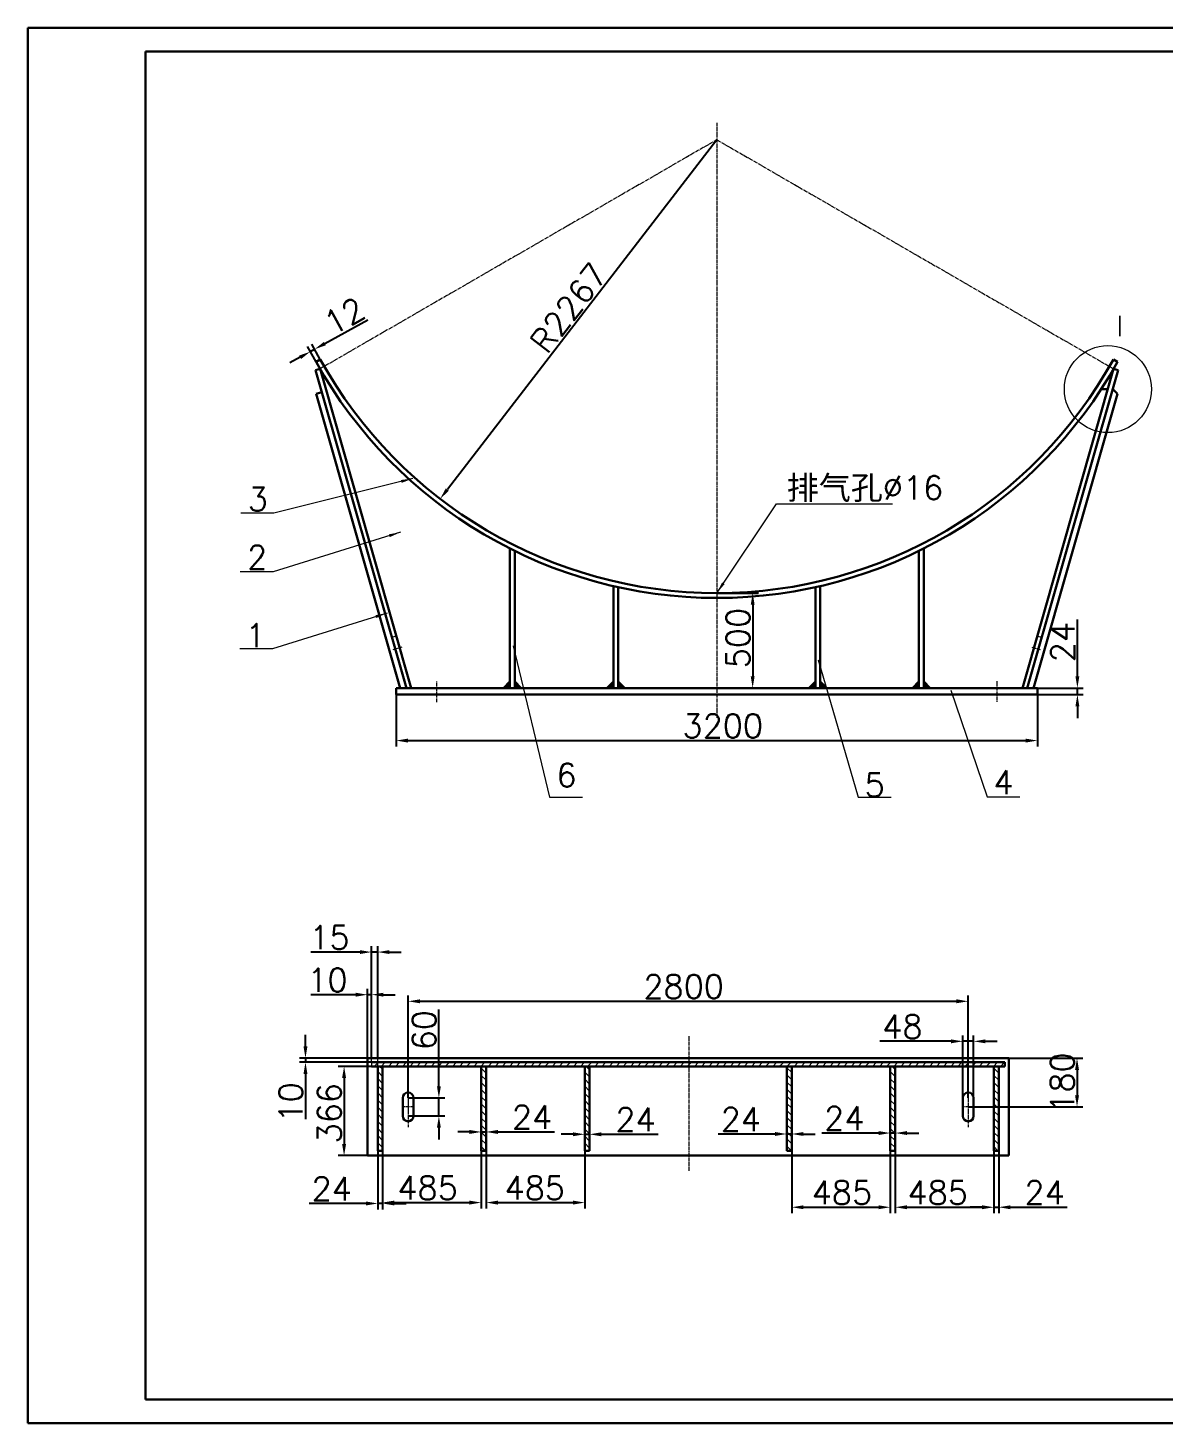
# Model space of a CAD drawing. Header units: millimetres. Extents: x 0 to 6120, y 0 to 841.
# Drawn here: x 4500 to 4741.7, y 0 to 297 of the extents above; entities that cross this region are included whole.
import ezdxf

# ---------------------------------------------------------------- set-up
doc = ezdxf.new("R2010")
doc.units = ezdxf.units.MM
doc.header["$PDSIZE"] = -5
doc.linetypes.add('CENTER2', pattern=[1.125, 0.75, -0.125, 0.125, -0.125])
for name, color, linetype, lineweight in [('尺寸线', 3, 'Continuous', 15), ('文字层', 7, 'Continuous', 15), ('粗实线', 7, 'Continuous', 30), ('细实线', 7, 'Continuous', 15), ('细点划线', 1, 'CENTER2', 18)]:
    doc.layers.add(name, color=color, linetype=linetype, lineweight=lineweight)
doc.styles.get("Standard").update_dxf_attribs({"font": 'txt.shx', "bigfont": 'gbcbig.shx'})
doc.dimstyles.new('ISO-25$0', dxfattribs={"dimtxt": 5, "dimasz": 2.5, "dimexe": 1.25, "dimexo": 0, "dimtad": 1, "dimdec": 0, "dimdsep": 46, "dimtxsty": 'Standard', "dimcen": 2.5, "dimdle": 5, "dimadec": 0, "dimazin": 0, "dimtfac": 1, "dimtdec": 0, "dimtmove": 0, "dimatfit": 2, "dimfxl": 0, "dimtolj": 1, "dimarcsym": 0})
doc.dimstyles.new('ISO-25$4', dxfattribs={"dimtxt": 5, "dimasz": 2.5, "dimexe": 0.5, "dimexo": 0, "dimtad": 1, "dimdec": 0, "dimdsep": 46, "dimtxsty": 'Standard', "dimcen": 2.5, "dimdle": 5, "dimadec": 0, "dimazin": 0, "dimtfac": 1, "dimtdec": 0, "dimtmove": 0, "dimatfit": 2, "dimfxl": 0, "dimtolj": 1, "dimarcsym": 0})

# ---------------------------------------------------------------- blocks, each defined once
blk = doc.blocks.new('*X220')
at = {"layer": '尺寸线'}
for points in [[(4723, 158.97), (4723.83, 158.97), (4723.42, 156.47)], [(4723, 152.59), (4723.83, 152.59), (4723.42, 155.09)]]:
    blk.add_hatch(color=0, dxfattribs=at).paths.add_polyline_path(points, flags=0)
at = {"layer": '尺寸线', "color": 0, "lineweight": -2}
for p, q in [((4723.42, 158.97), (4723.42, 171.05)), ((4714.92, 156.47), (4724.67, 156.47)), ((4714.92, 155.09), (4724.67, 155.09)), ((4723.42, 155.09), (4723.42, 156.47)), ((4723.42, 152.59), (4723.42, 150.09))]:
    blk.add_line(p, q, dxfattribs=at)
at = {"layer": '尺寸线', "color": 0, "insert": (4720.29, 166.26), "char_height": 5, "width": 25, "attachment_point": 5, "rotation": 90}
blk.add_mtext('24', dxfattribs=at)
blk = doc.blocks.new('*X221')
at = {"layer": '尺寸线'}
blk.add_hatch(color=0, dxfattribs=at).paths.add_polyline_path([(4588.96, 198.98), (4589.62, 198.47), (4587.76, 196.74)], flags=0)
at = {"layer": '尺寸线', "color": 0, "lineweight": -2}
blk.add_line((4646.66, 273.2), (4589.29, 198.72), dxfattribs=at)
at = {"layer": '尺寸线', "color": 0, "insert": (4615.15, 237.41), "char_height": 5, "width": 67.1429, "attachment_point": 5, "rotation": 52.3909}
blk.add_mtext('R2267', dxfattribs=at)
blk = doc.blocks.new('*X222')
at = {"layer": '细实线', "linetype": 'Continuous'}
blk.add_hatch(color=0, dxfattribs=at).paths.add_polyline_path([(4646.66, 176.69), (4647.79, 178.94), (4648.31, 178.59)], flags=0)
at = {"layer": '细实线', "color": 0, "linetype": 'Continuous'}
for p, q in [((4646.66, 176.69), (4659.37, 195.66)), ((4659.37, 195.66), (4684.05, 195.66))]:
    blk.add_line(p, q, dxfattribs=at)
at = {"layer": '细实线', "color": 0}
blk.add_line((4684.05, 195.66), (4684.05, 195.66), dxfattribs=at)
blk = doc.blocks.new('*X223')
at = {"layer": '尺寸线'}
for points in [[(4580.9, 145.7), (4580.9, 144.87), (4578.4, 145.29)], [(4712.42, 145.7), (4712.42, 144.87), (4714.92, 145.29)]]:
    blk.add_hatch(color=0, dxfattribs=at).paths.add_polyline_path(points, flags=0)
at = {"layer": '尺寸线', "color": 0, "lineweight": -2}
for p, q in [((4578.4, 155.09), (4578.4, 144.04)), ((4714.92, 155.09), (4714.92, 144.04)), ((4580.9, 145.29), (4712.42, 145.29))]:
    blk.add_line(p, q, dxfattribs=at)
at = {"layer": '尺寸线', "color": 0, "insert": (4647.93, 148.41), "char_height": 5, "width": 52.8571, "attachment_point": 5}
blk.add_mtext('3200', dxfattribs=at)
blk = doc.blocks.new('*X224')
at = {"layer": '尺寸线'}
for points in [[(4563.02, 230.17), (4563.43, 229.44), (4561.04, 228.6)], [(4557.74, 227.25), (4558.15, 226.52), (4560.13, 228.09)]]:
    blk.add_hatch(color=0, dxfattribs=at).paths.add_polyline_path(points, flags=0)
at = {"layer": '尺寸线', "color": 0, "lineweight": -2}
for p, q in [((4563.23, 229.81), (4572.34, 234.86)), ((4561.35, 225.9), (4559.53, 229.19)), ((4562.25, 226.41), (4560.43, 229.69)), ((4557.95, 226.88), (4555.76, 225.67)), ((4560.13, 228.09), (4561.04, 228.6))]:
    blk.add_line(p, q, dxfattribs=at)
at = {"layer": '尺寸线', "color": 0, "insert": (4567.36, 235.67), "char_height": 5, "width": 22.1429, "attachment_point": 5, "rotation": 29}
blk.add_mtext('12', dxfattribs=at)
blk = doc.blocks.new('*X225')
at = {"layer": '细实线', "linetype": 'Continuous'}
blk.add_hatch(color=0, dxfattribs=at).paths.add_polyline_path([(4579.33, 189.65), (4577.04, 188.6), (4576.85, 189.2)], flags=0)
at = {"layer": '细实线', "color": 0, "linetype": 'Continuous'}
for p, q in [((4579.33, 189.65), (4552.21, 181.18)), ((4552.21, 181.18), (4545.21, 181.18))]:
    blk.add_line(p, q, dxfattribs=at)
at = {"layer": '细实线', "color": 0}
blk.add_line((4545.21, 181.18), (4545.21, 181.18), dxfattribs=at)
blk = doc.blocks.new('*X226')
at = {"layer": '细实线', "linetype": 'Continuous'}
blk.add_hatch(color=0, dxfattribs=at).paths.add_polyline_path([(4581.92, 201.06), (4579.56, 200.15), (4579.41, 200.76)], flags=0)
at = {"layer": '细实线', "color": 0, "linetype": 'Continuous'}
for p, q in [((4581.92, 201.06), (4552.33, 193.72)), ((4552.33, 193.72), (4545.33, 193.72))]:
    blk.add_line(p, q, dxfattribs=at)
at = {"layer": '细实线', "color": 0}
blk.add_line((4545.33, 193.72), (4545.33, 193.72), dxfattribs=at)
blk = doc.blocks.new('*X227')
at = {"layer": '细实线', "linetype": 'Continuous'}
blk.add_hatch(color=0, dxfattribs=at).paths.add_polyline_path([(4576.46, 172.43), (4574.17, 171.38), (4573.98, 171.98)], flags=0)
at = {"layer": '细实线', "color": 0, "linetype": 'Continuous'}
for p, q in [((4576.46, 172.43), (4552.09, 164.8)), ((4552.09, 164.8), (4545.09, 164.8))]:
    blk.add_line(p, q, dxfattribs=at)
at = {"layer": '细实线', "color": 0}
blk.add_line((4545.09, 164.8), (4545.09, 164.8), dxfattribs=at)
blk = doc.blocks.new('*X228')
at = {"layer": '尺寸线'}
for points in [[(4653.88, 174.19), (4654.71, 174.19), (4654.29, 176.69)], [(4653.88, 158.97), (4654.71, 158.97), (4654.29, 156.47)]]:
    blk.add_hatch(color=0, dxfattribs=at).paths.add_polyline_path(points, flags=0)
at = {"layer": '尺寸线', "color": 0, "lineweight": -2}
for p, q in [((4646.66, 176.69), (4655.54, 176.69)), ((4654.29, 174.19), (4654.29, 158.97)), ((4646.66, 156.47), (4655.54, 156.47))]:
    blk.add_line(p, q, dxfattribs=at)
at = {"layer": '尺寸线', "color": 0, "insert": (4651.17, 167.11), "char_height": 5, "width": 38.5714, "attachment_point": 5, "rotation": 90}
blk.add_mtext('500', dxfattribs=at)
blk = doc.blocks.new('*X229')
at = {"layer": '细实线'}
for p, q in [((4603.29, 165.45), (4611.06, 133.24)), ((4611.06, 133.24), (4618.06, 133.24))]:
    blk.add_line(p, q, dxfattribs=at)
blk = doc.blocks.new('*X230')
at = {"layer": '细实线'}
for p, q in [((4668.21, 162.45), (4676.75, 133.24)), ((4676.75, 133.24), (4683.75, 133.24))]:
    blk.add_line(p, q, dxfattribs=at)
blk = doc.blocks.new('*X231')
at = {"layer": '细实线'}
for p, q in [((4696.45, 155.99), (4704.18, 133.29)), ((4704.18, 133.29), (4711.18, 133.29))]:
    blk.add_line(p, q, dxfattribs=at)
blk = doc.blocks.new('*X234')
at = {"layer": '尺寸线'}
for points in [[(4587.08, 71.72), (4587.91, 71.72), (4587.49, 69.22)], [(4587.08, 62.88), (4587.91, 62.88), (4587.49, 65.38)]]:
    blk.add_hatch(color=0, dxfattribs=at).paths.add_polyline_path(points, flags=0)
at = {"layer": '尺寸线', "color": 0, "lineweight": -2}
for p, q in [((4587.49, 71.72), (4587.49, 88.02)), ((4580.95, 69.22), (4588.74, 69.22)), ((4587.49, 65.38), (4587.49, 69.22)), ((4580.95, 65.38), (4588.74, 65.38)), ((4587.49, 62.88), (4587.49, 60.38))]:
    blk.add_line(p, q, dxfattribs=at)
at = {"layer": '尺寸线', "color": 0, "insert": (4584.37, 83.65), "char_height": 5, "width": 23.5714, "attachment_point": 5, "rotation": 90}
blk.add_mtext('60', dxfattribs=at)
blk = doc.blocks.new('*X235')
at = {"layer": '尺寸线'}
for points in [[(4696.53, 81.68), (4696.53, 80.85), (4699.03, 81.27)], [(4703.83, 81.68), (4703.83, 80.85), (4701.33, 81.27)]]:
    blk.add_hatch(color=0, dxfattribs=at).paths.add_polyline_path(points, flags=0)
at = {"layer": '尺寸线', "color": 0, "lineweight": -2}
for p, q in [((4696.53, 81.27), (4681.36, 81.27)), ((4699.03, 67.3), (4699.03, 82.52)), ((4701.33, 81.27), (4699.03, 81.27)), ((4701.33, 67.3), (4701.33, 82.52)), ((4703.83, 81.27), (4706.33, 81.27))]:
    blk.add_line(p, q, dxfattribs=at)
at = {"layer": '尺寸线', "color": 0, "insert": (4686.16, 84.39), "char_height": 5, "width": 24.2857, "attachment_point": 5}
blk.add_mtext('48', dxfattribs=at)
blk = doc.blocks.new('*X236')
at = {"layer": '尺寸线'}
for points in [[(4687.13, 46.36), (4687.13, 45.53), (4684.63, 45.95)], [(4703.12, 46.36), (4703.12, 45.53), (4705.62, 45.95)]]:
    blk.add_hatch(color=0, dxfattribs=at).paths.add_polyline_path(points, flags=0)
at = {"layer": '尺寸线', "color": 0, "lineweight": -2}
for p, q in [((4684.63, 57.97), (4684.63, 44.7)), ((4705.62, 58.31), (4705.62, 44.7)), ((4687.13, 45.95), (4703.12, 45.95))]:
    blk.add_line(p, q, dxfattribs=at)
at = {"layer": '尺寸线', "color": 0, "insert": (4693.68, 49.07), "char_height": 5, "width": 38.5714, "attachment_point": 5}
blk.add_mtext('485', dxfattribs=at)
blk = doc.blocks.new('*X237')
at = {"layer": '尺寸线'}
for points in [[(4566.89, 73.44), (4567.73, 73.44), (4567.31, 75.94)], [(4566.89, 59.43), (4567.73, 59.43), (4567.31, 56.93)]]:
    blk.add_hatch(color=0, dxfattribs=at).paths.add_polyline_path(points, flags=0)
at = {"layer": '尺寸线', "color": 0, "lineweight": -2}
for p, q in [((4573.17, 75.94), (4566.06, 75.94)), ((4567.31, 73.44), (4567.31, 59.43)), ((4572.31, 56.93), (4566.06, 56.93))]:
    blk.add_line(p, q, dxfattribs=at)
at = {"layer": '尺寸线', "color": 0, "insert": (4564.18, 65.97), "char_height": 5, "width": 38.5714, "attachment_point": 5, "rotation": 90}
blk.add_mtext('366', dxfattribs=at)
blk = doc.blocks.new('*X238')
at = {"layer": '尺寸线'}
for points in [[(4665.1, 46.36), (4665.1, 45.53), (4662.6, 45.95)], [(4681.09, 46.36), (4681.09, 45.53), (4683.59, 45.95)]]:
    blk.add_hatch(color=0, dxfattribs=at).paths.add_polyline_path(points, flags=0)
at = {"layer": '尺寸线', "color": 0, "lineweight": -2}
for p, q in [((4662.6, 61.93), (4662.6, 44.7)), ((4683.59, 60.64), (4683.59, 44.7)), ((4665.1, 45.95), (4681.09, 45.95))]:
    blk.add_line(p, q, dxfattribs=at)
at = {"layer": '尺寸线', "color": 0, "insert": (4673.29, 49.07), "char_height": 5, "width": 38.5714, "attachment_point": 5}
blk.add_mtext('485', dxfattribs=at)
blk = doc.blocks.new('*X239')
at = {"layer": '尺寸线'}
for points in [[(4571.97, 47.17), (4571.97, 46.33), (4574.47, 46.75)], [(4578.01, 47.17), (4578.01, 46.33), (4575.51, 46.75)]]:
    blk.add_hatch(color=0, dxfattribs=at).paths.add_polyline_path(points, flags=0)
at = {"layer": '尺寸线', "color": 0, "lineweight": -2}
for p, q in [((4574.47, 57.97), (4574.47, 45.5)), ((4575.51, 57.97), (4575.51, 45.5)), ((4571.97, 46.75), (4559.89, 46.75)), ((4575.51, 46.75), (4574.47, 46.75)), ((4578.01, 46.75), (4580.51, 46.75))]:
    blk.add_line(p, q, dxfattribs=at)
at = {"layer": '尺寸线', "color": 0, "insert": (4564.68, 49.87), "char_height": 5, "width": 25, "attachment_point": 5}
blk.add_mtext('24', dxfattribs=at)
blk = doc.blocks.new('*X240')
at = {"layer": '尺寸线'}
for points in [[(4578.01, 47.36), (4578.01, 46.52), (4575.51, 46.94)], [(4594, 47.36), (4594, 46.52), (4596.5, 46.94)]]:
    blk.add_hatch(color=0, dxfattribs=at).paths.add_polyline_path(points, flags=0)
at = {"layer": '尺寸线', "color": 0, "lineweight": -2}
for p, q in [((4575.51, 57.97), (4575.51, 45.69)), ((4596.5, 57.97), (4596.5, 45.69)), ((4578.01, 46.94), (4594, 46.94))]:
    blk.add_line(p, q, dxfattribs=at)
at = {"layer": '尺寸线', "color": 0, "insert": (4585.09, 50.07), "char_height": 5, "width": 38.5714, "attachment_point": 5}
blk.add_mtext('485', dxfattribs=at)
blk = doc.blocks.new('*X241')
at = {"layer": '尺寸线'}
for points in [[(4594, 62.4), (4594, 61.56), (4596.5, 61.98)], [(4600.04, 62.4), (4600.04, 61.56), (4597.54, 61.98)]]:
    blk.add_hatch(color=0, dxfattribs=at).paths.add_polyline_path(points, flags=0)
at = {"layer": '尺寸线', "color": 0, "lineweight": -2}
for p, q in [((4596.5, 57.97), (4596.5, 63.23)), ((4597.54, 57.97), (4597.54, 63.23)), ((4594, 61.98), (4591.5, 61.98)), ((4596.5, 61.98), (4597.54, 61.98)), ((4600.04, 61.98), (4612.12, 61.98))]:
    blk.add_line(p, q, dxfattribs=at)
at = {"layer": '尺寸线', "color": 0, "insert": (4607.33, 65.11), "char_height": 5, "width": 25, "attachment_point": 5}
blk.add_mtext('24', dxfattribs=at)
blk = doc.blocks.new('*X242')
at = {"layer": '尺寸线'}
for points in [[(4600.04, 47.36), (4600.04, 46.52), (4597.54, 46.94)], [(4616.03, 47.36), (4616.03, 46.52), (4618.53, 46.94)]]:
    blk.add_hatch(color=0, dxfattribs=at).paths.add_polyline_path(points, flags=0)
at = {"layer": '尺寸线', "color": 0, "lineweight": -2}
for p, q in [((4597.54, 58.15), (4597.54, 45.69)), ((4618.53, 57.97), (4618.53, 45.69)), ((4600.04, 46.94), (4616.03, 46.94))]:
    blk.add_line(p, q, dxfattribs=at)
at = {"layer": '尺寸线', "color": 0, "insert": (4607.9, 50.07), "char_height": 5, "width": 38.5714, "attachment_point": 5}
blk.add_mtext('485', dxfattribs=at)
blk = doc.blocks.new('*X243')
at = {"layer": '尺寸线'}
for points in [[(4659.06, 61.96), (4659.06, 61.13), (4661.56, 61.54)], [(4665.1, 61.96), (4665.1, 61.13), (4662.6, 61.54)]]:
    blk.add_hatch(color=0, dxfattribs=at).paths.add_polyline_path(points, flags=0)
at = {"layer": '尺寸线', "color": 0, "lineweight": -2}
for p, q in [((4661.56, 57.97), (4661.56, 62.79)), ((4662.6, 57.97), (4662.6, 62.79)), ((4659.06, 61.54), (4646.98, 61.54)), ((4662.6, 61.54), (4661.56, 61.54)), ((4665.1, 61.54), (4667.6, 61.54))]:
    blk.add_line(p, q, dxfattribs=at)
at = {"layer": '尺寸线', "color": 0, "insert": (4651.77, 64.67), "char_height": 5, "width": 25, "attachment_point": 5}
blk.add_mtext('24', dxfattribs=at)
blk = doc.blocks.new('*X244')
at = {"layer": '尺寸线'}
for points in [[(4681.09, 62.16), (4681.09, 61.33), (4683.59, 61.74)], [(4687.13, 62.16), (4687.13, 61.33), (4684.63, 61.74)]]:
    blk.add_hatch(color=0, dxfattribs=at).paths.add_polyline_path(points, flags=0)
at = {"layer": '尺寸线', "color": 0, "lineweight": -2}
for p, q in [((4683.59, 57.97), (4683.59, 62.99)), ((4684.63, 57.97), (4684.63, 62.99)), ((4681.09, 61.74), (4669.01, 61.74)), ((4684.63, 61.74), (4683.59, 61.74)), ((4687.13, 61.74), (4689.63, 61.74))]:
    blk.add_line(p, q, dxfattribs=at)
at = {"layer": '尺寸线', "color": 0, "insert": (4673.8, 64.87), "char_height": 5, "width": 25, "attachment_point": 5}
blk.add_mtext('24', dxfattribs=at)
blk = doc.blocks.new('*X245')
at = {"layer": '尺寸线'}
for points in [[(4703.12, 46.36), (4703.12, 45.53), (4705.62, 45.95)], [(4709.16, 46.36), (4709.16, 45.53), (4706.66, 45.95)]]:
    blk.add_hatch(color=0, dxfattribs=at).paths.add_polyline_path(points, flags=0)
at = {"layer": '尺寸线', "color": 0, "lineweight": -2}
for p, q in [((4705.62, 57.97), (4705.62, 44.7)), ((4706.66, 57.97), (4706.66, 44.7)), ((4703.12, 45.95), (4700.62, 45.95)), ((4705.62, 45.95), (4706.66, 45.95)), ((4709.16, 45.95), (4721.24, 45.95))]:
    blk.add_line(p, q, dxfattribs=at)
at = {"layer": '尺寸线', "color": 0, "insert": (4716.45, 49.07), "char_height": 5, "width": 25, "attachment_point": 5}
blk.add_mtext('24', dxfattribs=at)
blk = doc.blocks.new('*X246')
at = {"layer": '尺寸线'}
for points in [[(4722.92, 75.17), (4723.76, 75.17), (4723.34, 77.67)], [(4722.92, 69.8), (4723.76, 69.8), (4723.34, 67.3)]]:
    blk.add_hatch(color=0, dxfattribs=at).paths.add_polyline_path(points, flags=0)
at = {"layer": '尺寸线', "color": 0, "lineweight": -2}
for p, q in [((4708.82, 77.67), (4724.59, 77.67)), ((4723.34, 75.17), (4723.34, 69.8)), ((4700.18, 67.3), (4724.59, 67.3))]:
    blk.add_line(p, q, dxfattribs=at)
at = {"layer": '尺寸线', "color": 0, "insert": (4720.22, 72.48), "char_height": 5, "width": 36.4286, "attachment_point": 5, "rotation": 90}
blk.add_mtext('180', dxfattribs=at)
blk = doc.blocks.new('*X247')
at = {"layer": '尺寸线'}
for points in [[(4616.03, 61.9), (4616.03, 61.06), (4618.53, 61.48)], [(4622.07, 61.9), (4622.07, 61.06), (4619.57, 61.48)]]:
    blk.add_hatch(color=0, dxfattribs=at).paths.add_polyline_path(points, flags=0)
at = {"layer": '尺寸线', "color": 0, "lineweight": -2}
for p, q in [((4618.53, 57.97), (4618.53, 62.73)), ((4619.57, 57.97), (4619.57, 62.73)), ((4616.03, 61.48), (4613.53, 61.48)), ((4618.53, 61.48), (4619.57, 61.48)), ((4622.07, 61.48), (4634.15, 61.48))]:
    blk.add_line(p, q, dxfattribs=at)
at = {"layer": '尺寸线', "color": 0, "insert": (4629.36, 64.61), "char_height": 5, "width": 25, "attachment_point": 5}
blk.add_mtext('24', dxfattribs=at)
blk = doc.blocks.new('*X248')
at = {"layer": '尺寸线'}
for points in [[(4583.45, 90.21), (4583.45, 89.37), (4580.95, 89.79)], [(4697.68, 90.21), (4697.68, 89.37), (4700.18, 89.79)]]:
    blk.add_hatch(color=0, dxfattribs=at).paths.add_polyline_path(points, flags=0)
at = {"layer": '尺寸线', "color": 0, "lineweight": -2}
for p, q in [((4580.95, 69.22), (4580.95, 91.04)), ((4583.45, 89.79), (4697.68, 89.79)), ((4700.18, 69.22), (4700.18, 91.04))]:
    blk.add_line(p, q, dxfattribs=at)
at = {"layer": '尺寸线', "color": 0, "insert": (4639.6, 92.92), "char_height": 5, "width": 52.8571, "attachment_point": 5}
blk.add_mtext('2800', dxfattribs=at)
blk = doc.blocks.new('*X249')
at = {"layer": '尺寸线'}
for points in [[(4558.67, 80.17), (4559.51, 80.17), (4559.09, 77.67)], [(4558.67, 74.3), (4559.51, 74.3), (4559.09, 76.8)]]:
    blk.add_hatch(color=0, dxfattribs=at).paths.add_polyline_path(points, flags=0)
at = {"layer": '尺寸线', "color": 0, "lineweight": -2}
for p, q in [((4559.09, 80.17), (4559.09, 82.67)), ((4573.17, 77.67), (4557.84, 77.67)), ((4559.09, 77.67), (4559.09, 76.8)), ((4573.17, 76.8), (4557.84, 76.8)), ((4559.09, 74.3), (4559.09, 64.72))]:
    blk.add_line(p, q, dxfattribs=at)
at = {"layer": '尺寸线', "color": 0, "insert": (4555.96, 68.26), "char_height": 5, "width": 22.1429, "attachment_point": 5, "rotation": 90}
blk.add_mtext('10', dxfattribs=at)
blk = doc.blocks.new('*X250')
at = {"layer": '尺寸线'}
for points in [[(4569.81, 91.61), (4569.81, 90.78), (4572.31, 91.2)], [(4575.67, 91.61), (4575.67, 90.78), (4573.17, 91.2)]]:
    blk.add_hatch(color=0, dxfattribs=at).paths.add_polyline_path(points, flags=0)
at = {"layer": '尺寸线', "color": 0, "lineweight": -2}
for p, q in [((4572.31, 77.67), (4572.31, 92.45)), ((4573.17, 77.67), (4573.17, 92.45)), ((4569.81, 91.2), (4560.23, 91.2)), ((4573.17, 91.2), (4572.31, 91.2)), ((4575.67, 91.2), (4578.17, 91.2))]:
    blk.add_line(p, q, dxfattribs=at)
at = {"layer": '尺寸线', "color": 0, "insert": (4563.77, 94.32), "char_height": 5, "width": 22.1429, "attachment_point": 5}
blk.add_mtext('10', dxfattribs=at)
blk = doc.blocks.new('*X251')
at = {"layer": '尺寸线'}
for points in [[(4570.67, 100.68), (4570.67, 99.85), (4573.17, 100.27)], [(4576.97, 100.68), (4576.97, 99.85), (4574.47, 100.27)]]:
    blk.add_hatch(color=0, dxfattribs=at).paths.add_polyline_path(points, flags=0)
at = {"layer": '尺寸线', "color": 0, "lineweight": -2}
for p, q in [((4573.17, 77.67), (4573.17, 101.52)), ((4574.47, 77.67), (4574.47, 101.52)), ((4570.67, 100.27), (4560.26, 100.27)), ((4574.47, 100.27), (4573.17, 100.27)), ((4576.97, 100.27), (4579.47, 100.27))]:
    blk.add_line(p, q, dxfattribs=at)
at = {"layer": '尺寸线', "color": 0, "insert": (4564.21, 103.39), "char_height": 5, "width": 22.1429, "attachment_point": 5}
blk.add_mtext('15', dxfattribs=at)

msp = doc.modelspace()

# ---------------------------------------------------------------- hatches: boundary and pattern name
at = {"layer": '细实线'}
for points in [[(4601.06939, 156.46943), (4602.59674, 156.46943), (4602.59674, 157.99678)], [(4603.63354, 157.99678), (4603.63354, 156.46943), (4605.16089, 156.46943)], [(4623.10139, 156.46943), (4624.62874, 156.46943), (4624.62874, 157.99678)], [(4625.66554, 157.99678), (4625.66554, 156.46943), (4627.19289, 156.46943)], [(4666.12859, 156.46943), (4667.65594, 156.46943), (4667.65594, 157.99678)], [(4668.69274, 157.99678), (4668.69274, 156.46943), (4670.22009, 156.46943)], [(4688.16059, 156.46943), (4689.68794, 156.46943), (4689.68794, 157.99678)], [(4690.72474, 157.99678), (4690.72474, 156.46943), (4692.25209, 156.46943)]]:
    msp.add_hatch(color=256, dxfattribs=at).paths.add_polyline_path(points, flags=0)
h = msp.add_hatch(dxfattribs=at)
h.set_pattern_fill('ANSI31', color=256, scale=0.3375, style=0)
h.paths.add_polyline_path([(4574.46856, 76.80354), (4573.17256, 76.80354), (4573.17256, 75.93954), (4574.46856, 75.93954)], flags=0)
h = msp.add_hatch(dxfattribs=at)
h.set_pattern_fill('ANSI31', color=256, scale=0.3375, style=0)
h.paths.add_polyline_path([(4587.62177, 76.80354), (4574.46856, 76.80354), (4574.46856, 75.93954), (4587.62177, 75.93954)], flags=0)
h = msp.add_hatch(dxfattribs=at)
h.set_pattern_fill('ANSI31', color=256, scale=0.3375, angle=270, style=0)
h.paths.add_polyline_path([(4575.50536, 75.93954), (4574.46856, 75.93954), (4574.46856, 57.96834), (4575.50536, 57.96834)], flags=0)
h = msp.add_hatch(dxfattribs=at)
h.set_pattern_fill('ANSI31', color=256, scale=0.3375, style=0)
h.paths.add_polyline_path([(4608.51814, 76.80354), (4587.62177, 76.80354), (4587.62177, 75.93954), (4608.51814, 75.93954)], flags=0)
h = msp.add_hatch(dxfattribs=at)
h.set_pattern_fill('ANSI31', color=256, scale=0.3375, angle=270, style=0)
h.paths.add_polyline_path([(4597.53736, 75.93954), (4596.50056, 75.93954), (4596.50056, 57.96834), (4597.53736, 57.96834)], flags=0)
h = msp.add_hatch(dxfattribs=at)
h.set_pattern_fill('ANSI31', color=256, scale=0.3375, style=0)
h.paths.add_polyline_path([(4627.39316, 76.80354), (4608.51814, 76.80354), (4608.51814, 75.93954), (4627.39316, 75.93954)], flags=0)
h = msp.add_hatch(dxfattribs=at)
h.set_pattern_fill('ANSI31', color=256, scale=0.3375, angle=270, style=0)
h.paths.add_polyline_path([(4619.56936, 75.93954), (4618.53256, 75.93954), (4618.53256, 57.96834), (4619.56936, 57.96834)], flags=0)
h = msp.add_hatch(dxfattribs=at)
h.set_pattern_fill('ANSI31', color=256, scale=0.3375, style=0)
h.paths.add_polyline_path([(4640.68548, 76.80354), (4627.39316, 76.80354), (4627.39316, 75.93954), (4640.68548, 75.93954)], flags=0)
h = msp.add_hatch(dxfattribs=at)
h.set_pattern_fill('ANSI31', color=256, scale=0.3375, style=0)
h.paths.add_polyline_path([(4660.31297, 76.80354), (4640.68548, 76.80354), (4640.68548, 75.93954), (4660.31297, 75.93954)], flags=0)
h = msp.add_hatch(dxfattribs=at)
h.set_pattern_fill('ANSI31', color=256, scale=0.3375, style=0)
h.paths.add_polyline_path([(4679.03611, 76.80354), (4660.31297, 76.80354), (4660.31297, 75.93954), (4679.03611, 75.93954)], flags=0)
h = msp.add_hatch(dxfattribs=at)
h.set_pattern_fill('ANSI31', color=256, scale=0.3375, angle=270, style=0)
h.paths.add_polyline_path([(4662.59656, 75.93954), (4661.55976, 75.93954), (4661.55976, 57.96834), (4662.59656, 57.96834)], flags=0)
h = msp.add_hatch(dxfattribs=at)
h.set_pattern_fill('ANSI31', color=256, scale=0.3375, style=0)
h.paths.add_polyline_path([(4697.5535, 76.80354), (4679.03611, 76.80354), (4679.03611, 75.93954), (4697.5535, 75.93954)], flags=0)
h = msp.add_hatch(dxfattribs=at)
h.set_pattern_fill('ANSI31', color=256, scale=0.3375, angle=270, style=0)
h.paths.add_polyline_path([(4684.62856, 75.93954), (4683.59176, 75.93954), (4683.59176, 57.96834), (4684.62856, 57.96834)], flags=0)
h = msp.add_hatch(dxfattribs=at)
h.set_pattern_fill('ANSI31', color=256, scale=0.3375, style=0)
h.paths.add_polyline_path([(4707.95656, 76.80354), (4697.5535, 76.80354), (4697.5535, 75.93954), (4707.95656, 75.93954)], flags=0)
h = msp.add_hatch(dxfattribs=at)
h.set_pattern_fill('ANSI31', color=256, scale=0.3375, angle=270, style=0)
h.paths.add_polyline_path([(4706.66056, 75.93954), (4705.62376, 75.93954), (4705.62376, 57.96834), (4706.66056, 57.96834)], flags=0)

# ---------------------------------------------------------------- linework, layer by layer
at = {"layer": '粗实线'}
for p, q in [((4500, 297), (4500, 0)), ((4920, 297), (4500, 297)), ((4525, 292), (4525, 5)), ((4915, 292), (4525, 292)), ((4561.34544, 225.90479), (4562.25225, 226.40744)), ((4731.06924, 226.40744), (4731.97605, 225.90479)), ((4561.22524, 224.14913), (4562.18378, 224.42303)), ((4561.22524, 224.14913), (4580.56474, 156.46943)), ((4581.60154, 156.46943), (4562.18378, 224.42303)), ((4731.13771, 224.42303), (4711.71994, 156.46943)), ((4732.09624, 224.14913), (4712.75674, 156.46943)), ((4731.13771, 224.42303), (4732.09624, 224.14913)), ((4729.90327, 220.10303), (4728.49166, 220.10303)), ((4730.94007, 220.10303), (4731.94804, 219.09506)), ((4561.37345, 219.09506), (4562.57161, 219.43744)), ((4561.37345, 219.09506), (4579.26874, 156.46943)), ((4731.94804, 219.09506), (4714.05274, 156.46943)), ((4602.59674, 156.46943), (4602.59674, 186.16993)), ((4603.63354, 156.46943), (4603.63354, 185.65268)), ((4689.68794, 156.46943), (4689.68794, 185.65268)), ((4690.72474, 156.46943), (4690.72474, 186.16993)), ((4624.62874, 156.46943), (4624.62874, 178.17091)), ((4625.66554, 156.46943), (4625.66554, 177.93647)), ((4667.65594, 156.46943), (4667.65594, 177.93647)), ((4668.69274, 156.46943), (4668.69274, 178.17091)), ((4578.40474, 156.46943), (4714.91674, 156.46943)), ((4578.40474, 155.08703), (4578.40474, 156.46943)), ((4578.40474, 155.08703), (4714.91674, 155.08703)), ((4714.91674, 156.46943), (4714.91674, 155.08703)), ((4572.30856, 77.66754), (4572.30856, 56.93154)), ((4708.82056, 77.66754), (4572.30856, 77.66754)), ((4708.82056, 56.93154), (4708.82056, 77.66754)), ((4707.95656, 76.80354), (4573.17256, 76.80354)), ((4707.95656, 75.93954), (4573.17256, 75.93954)), ((4574.46856, 75.93954), (4574.46856, 57.96834)), ((4575.50536, 75.93954), (4575.50536, 57.96834)), ((4596.50056, 75.93954), (4596.50056, 57.96834)), ((4597.53736, 75.93954), (4597.53736, 57.96834)), ((4618.53256, 75.93954), (4618.53256, 57.96834)), ((4619.56936, 75.93954), (4619.56936, 57.96834)), ((4661.55976, 57.96834), (4661.55976, 75.93954)), ((4662.59656, 57.96834), (4662.59656, 75.93954)), ((4683.59176, 57.96834), (4683.59176, 75.93954)), ((4684.62856, 57.96834), (4684.62856, 75.93954)), ((4705.62376, 57.96834), (4705.62376, 75.93954)), ((4706.66056, 57.96834), (4706.66056, 75.93954)), ((4707.95656, 75.93954), (4707.95656, 76.80354)), ((4579.79656, 69.21954), (4579.79656, 65.37954)), ((4582.10056, 69.21954), (4582.10056, 65.37954)), ((4699.02856, 69.21954), (4699.02856, 65.37954)), ((4701.33256, 69.21954), (4701.33256, 65.37954)), ((4708.82056, 56.93154), (4572.30856, 56.93154)), ((4574.46856, 57.96834), (4575.50536, 57.96834)), ((4597.53736, 57.96834), (4596.50056, 57.96834)), ((4619.56936, 57.96834), (4618.53256, 57.96834)), ((4662.59656, 57.96834), (4661.55976, 57.96834)), ((4684.62856, 57.96834), (4683.59176, 57.96834)), ((4706.66056, 57.96834), (4705.62376, 57.96834)), ((4525, 5), (4915, 5)), ((4500, 0), (4920, 0))]:
    msp.add_line(p, q, dxfattribs=at)
for centre, radius, start, end in [((4646.66074, 273.19583), 97.5456, 209, 331), ((4646.66074, 273.19583), 96.5088, 209, 331), ((4580.94856, 69.21954), 1.152, 0, 180), ((4700.18056, 69.21954), 1.152, 0, 180), ((4580.94856, 65.37954), 1.152, 180, 0), ((4700.18056, 65.37954), 1.152, 180, 0)]:
    msp.add_arc(centre, radius, start, end, dxfattribs=at)
msp.add_point((4731.13771, 224.42303), dxfattribs=at)
at = {"layer": '细实线'}
for p, q in [((4562.18378, 224.42303), (4581.60154, 156.46943)), ((4578.58209, 167.58445), (4577.41583, 167.2512)), ((4579.62867, 165.18777), (4577.71161, 164.63997)), ((4602.59674, 157.99678), (4601.06939, 156.46943)), ((4605.16089, 156.46943), (4603.63354, 157.99678)), ((4624.62874, 157.99678), (4623.10139, 156.46943)), ((4627.19289, 156.46943), (4625.66554, 157.99678)), ((4667.65594, 157.99678), (4666.12859, 156.46943)), ((4670.22009, 156.46943), (4668.69274, 157.99678)), ((4689.68794, 157.99678), (4688.16059, 156.46943)), ((4692.25209, 156.46943), (4690.72474, 157.99678)), ((4572.30856, 77.66754), (4572.30856, 82.00691)), ((4573.17256, 76.80354), (4573.17256, 82.00691)), ((4573.17256, 76.80354), (4573.17256, 82.00691)), ((4574.46856, 75.93954), (4574.46856, 82.00691)), ((4571.76856, 77.66754), (4566.12279, 77.66754)), ((4572.63256, 76.80354), (4566.12279, 76.80354)), ((4573.17256, 76.80354), (4573.17256, 75.93954))]:
    msp.add_line(p, q, dxfattribs=at)
msp.add_circle((4729.90327, 220.10303), 9.2589, dxfattribs=at)
at = {"layer": '细点划线'}
for p, q in [((4646.66074, 276.81763), (4646.66074, 150.11857)), ((4646.66074, 273.19583), (4562.18378, 224.42303)), ((4646.66074, 273.19583), (4731.13771, 224.42303)), ((4714.7394, 167.58445), (4715.90565, 167.2512)), ((4713.69281, 165.18777), (4715.60988, 164.63997)), ((4587.04474, 153.48415), (4587.04474, 157.93371)), ((4706.27674, 157.93371), (4706.27674, 153.48415)), ((4640.68548, 82.37053), (4640.68548, 53.70753)), ((4580.94856, 71.31555), (4580.94856, 62.96278)), ((4700.18056, 71.31555), (4700.18056, 62.96278)), ((4580.94856, 68.59554), (4580.94856, 66.00354)), ((4582.24456, 67.29954), (4579.65256, 67.29954)), ((4701.47656, 67.29954), (4698.88456, 67.29954))]:
    msp.add_line(p, q, dxfattribs=at)

# ---------------------------------------------------------------- block references
at = {"layer": '细实线'}
for name in ['*X226', '*X222', '*X225', '*X227', '*X229', '*X230', '*X231']:
    msp.add_blockref(name, (0, 0), dxfattribs=at)

# ---------------------------------------------------------------- texts
at = {"layer": '文字层', "char_height": 5}
for s, insert, width, attachment_point in [('Ⅰ', (4730.65449, 235.85408), 16.0305445, 1), ('{\\fsimsun|b0|i0|c91|p0;排气孔}%%C16', (4661.53608, 201.61776), 55.8321339, 1), ('3', (4548.96039, 196.67636), 7.2528791, 5), ('2', (4548.82211, 184.30927), 7.2299476, 5), ('1', (4548.46235, 167.6458), 6.7541417, 5), ('6', (4614.67142, 137.93657), 7.2244368, 5), ('5', (4680.25555, 135.88435), 7.0016629, 5), ('4', (4707.67253, 136.40457), 6.9808742, 5)]:
    msp.add_mtext(s, dxfattribs=dict(at, insert=insert, width=width, attachment_point=attachment_point))

# ---------------------------------------------------------------- dimensions: what is measured, and where the dimension line sits
at = {"layer": '尺寸线'}
dim = msp.add_radius_dim(center=(4646.66074, 273.19583), mpoint=(4587.76425, 196.74224), text='R2267', dimstyle='ISO-25$4', override={"dimpost": 'R<>', "dimsah": 1}, dxfattribs=at)
dim.commit()
dim.dimension.update_dxf_attribs({"geometry": '*X221', "text_midpoint": (4617.62443, 235.50377), "dimtype": 164})
for base, p1, p2, angle, text, picture, middle in [((4560.13237, 228.09322), (4562.25225, 226.40744), (4561.34544, 225.90479), 209, '12', '*X224', (4568.87431, 232.93896)), ((4654.29377, 156.46943), (4646.66074, 176.68703), (4646.66074, 156.46943), 90, '500', '*X228', (4654.29377, 167.10559)), ((4723.41776, 156.46943), (4714.91674, 155.08703), (4714.91674, 156.46943), 90, '24', '*X220', (4723.41776, 166.2611)), ((4573.17256, 100.2666), (4574.46856, 77.66754), (4573.17256, 77.66754), 180, '15', '*X251', (4564.21422, 100.2666)), ((4587.49189, 65.37954), (4580.94856, 69.21954), (4580.94856, 65.37954), 90, '60', '*X234', (4587.49189, 83.64784)), ((4723.34105, 67.29954), (4708.82056, 77.66754), (4700.18056, 67.29954), 90, '180', '*X246', (4723.34105, 72.48354)), ((4567.30875, 56.93154), (4573.17256, 75.93954), (4572.30856, 56.93154), 90, '366', '*X237', (4567.30875, 65.96987))]:
    dim = msp.add_linear_dim(base=base, p1=p1, p2=p2, angle=angle, text=text, dimstyle='ISO-25$0', override={"dimsah": 1}, dxfattribs=at)
    dim.commit()
    dim.dimension.update_dxf_attribs({"geometry": picture, "text_midpoint": middle, "dimtype": 160})
for base, p1, p2, text, picture, middle in [((4714.91674, 145.28518), (4578.40474, 155.08703), (4714.91674, 155.08703), '3200', '*X223', (4647.92739, 145.28518)), ((4572.30856, 91.19775), (4573.17256, 77.66754), (4572.30856, 77.66754), '10', '*X250', (4563.76689, 91.19775)), ((4700.18056, 89.79048), (4580.94856, 69.21954), (4700.18056, 69.21954), '2800', '*X248', (4639.60383, 89.79048)), ((4701.33256, 81.26827), (4699.02856, 67.29954), (4701.33256, 67.29954), '48', '*X235', (4686.15547, 81.26827)), ((4597.53736, 61.98011), (4596.50056, 57.96834), (4597.53736, 57.96834), '24', '*X241', (4607.32902, 61.98011)), ((4619.56936, 61.48093), (4618.53256, 57.96834), (4619.56936, 57.96834), '24', '*X247', (4629.36102, 61.48093)), ((4662.59656, 61.54449), (4661.55976, 57.96834), (4662.59656, 57.96834), '24', '*X243', (4651.76809, 61.54449)), ((4684.62856, 61.7419), (4683.59176, 57.96834), (4684.62856, 57.96834), '24', '*X244', (4673.80009, 61.7419)), ((4683.59176, 45.94734), (4662.59656, 61.93259), (4683.59176, 60.63783), '485', '*X238', (4673.29396, 45.94734)), ((4575.50536, 46.74906), (4574.46856, 57.96834), (4575.50536, 57.96834), '24', '*X239', (4564.67689, 46.74906)), ((4596.50056, 46.94019), (4575.50536, 57.96834), (4596.50056, 57.96834), '485', '*X240', (4585.08522, 46.94019)), ((4618.53256, 46.94019), (4597.53736, 58.15072), (4618.53256, 57.96834), '485', '*X242', (4607.8973, 46.94019)), ((4705.62376, 45.94734), (4684.62856, 57.96834), (4705.62376, 58.30627), '485', '*X236', (4693.67532, 45.94734)), ((4706.66056, 45.94734), (4705.62376, 57.96834), (4706.66056, 57.96834), '24', '*X245', (4716.45222, 45.94734))]:
    dim = msp.add_linear_dim(base=base, p1=p1, p2=p2, text=text, dimstyle='ISO-25$0', override={"dimsah": 1}, dxfattribs=at)
    dim.commit()
    dim.dimension.update_dxf_attribs({"geometry": picture, "text_midpoint": middle, "dimtype": 160})
dim = msp.add_linear_dim(base=(4559.0886, 76.80354), p1=(4573.17256, 77.66754), p2=(4573.17256, 76.80354), angle=90, text='10', dimstyle='ISO-25$0', override={"dimsah": 1}, dxfattribs=at)
dim.commit()
dim.dimension.update_dxf_attribs({"geometry": '*X249', "text_midpoint": (4559.0886, 68.26187)})

doc.saveas('drawing.dxf')
